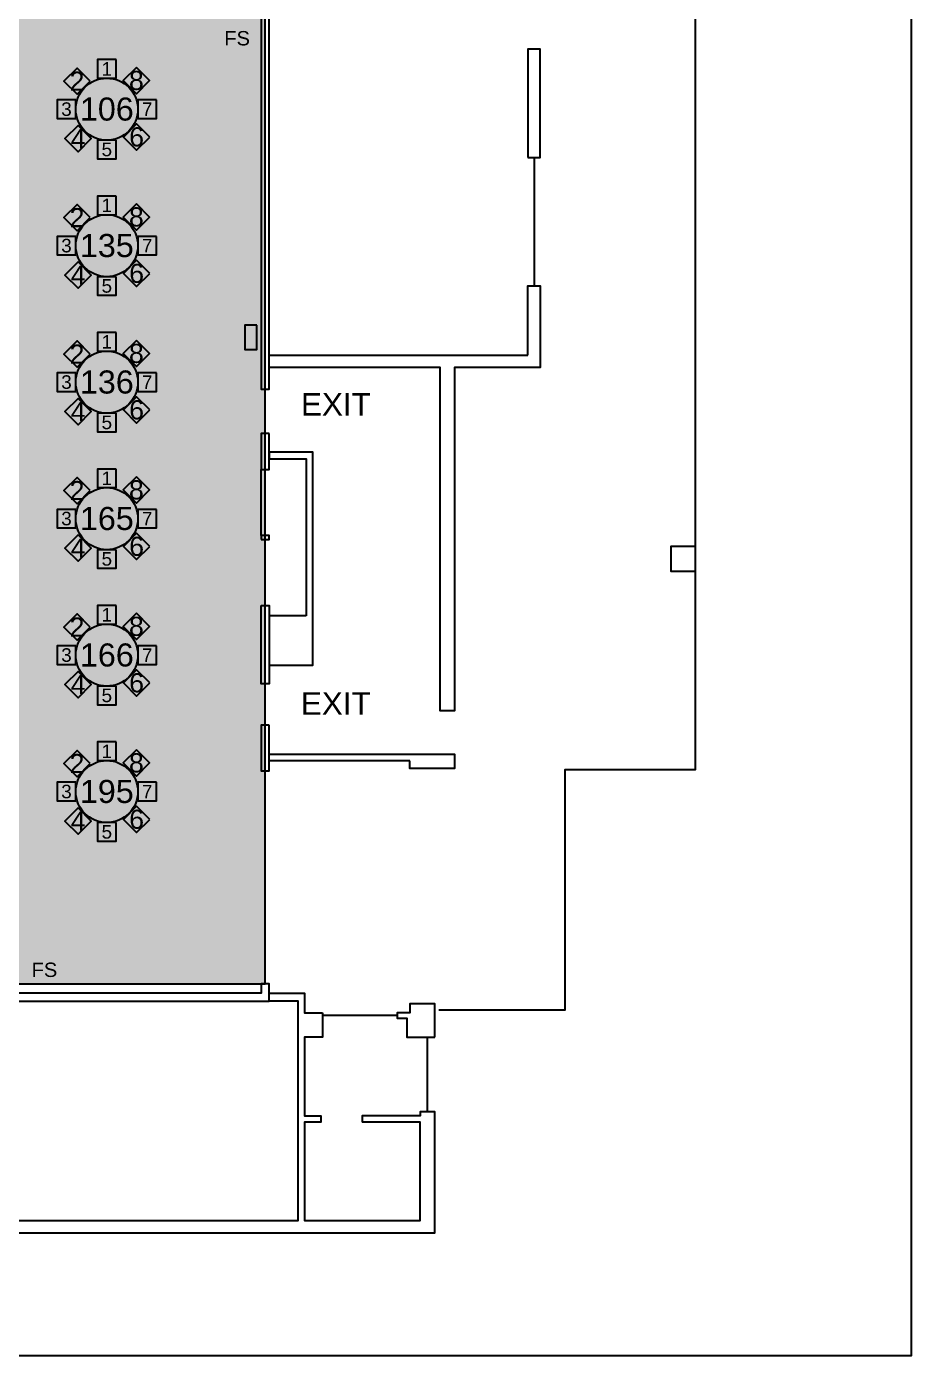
# Model space of a CAD drawing. Header units: feet. Extents: x 280 to 544, y 563 to 815.
# Drawn here: x 472.6 to 543.9, y 562.8 to 669.9 of the extents above; entities that cross this region are included whole.
import ezdxf
from ezdxf.enums import TextEntityAlignment as Align

# ---------------------------------------------------------------- set-up
doc = ezdxf.new("R2010")
doc.units = ezdxf.units.FT
doc.header["$MEASUREMENT"] = 0
for name, color, linetype in [('[labels]', 7, 'Continuous'), ('Background', 7, 'Continuous'), ('Border', 7, 'Continuous'), ('Building', 7, 'Continuous'), ('Layer 1', 7, 'Continuous')]:
    doc.layers.add(name, color=color, linetype=linetype)
doc.styles.add('Arial', font='Arial.ttf')

msp = doc.modelspace()

# ---------------------------------------------------------------- hatches: boundary and pattern name
at = {"layer": 'Background', "lineweight": 0, "true_color": 0xe6e6e6, "transparency": 33554687}
h = msp.add_hatch(color=254, dxfattribs=at)
h.dxf.hatch_style = 1
h.paths.add_polyline_path([(491.79, 760.88), (310.54, 760.88), (310.54, 592.71), (491.79, 592.71)])
at = {"layer": 'Layer 1', "lineweight": 0, "true_color": 0xd5a6bd, "transparency": 33554687}
h = msp.add_hatch(color=9, dxfattribs=at)
edge = h.paths.add_edge_path(flags=0)
edge.add_ellipse((479.04, 663.2), major_axis=(2.5, 0), ratio=1, start_angle=0.0057, end_angle=360, ccw=False)
edge.add_line((481.54, 663.2), (481.54, 663.2))
h = msp.add_hatch(color=9, dxfattribs=at)
edge = h.paths.add_edge_path(flags=0)
edge.add_ellipse((479.04, 652.2), major_axis=(2.5, 0), ratio=1, start_angle=0.0057, end_angle=360, ccw=False)
edge.add_line((481.54, 652.2), (481.54, 652.2))
h = msp.add_hatch(color=9, dxfattribs=at)
edge = h.paths.add_edge_path(flags=0)
edge.add_ellipse((479.04, 641.2), major_axis=(2.5, 0), ratio=1, start_angle=0.0057, end_angle=360, ccw=False)
edge.add_line((481.54, 641.2), (481.54, 641.2))
h = msp.add_hatch(color=9, dxfattribs=at)
edge = h.paths.add_edge_path(flags=0)
edge.add_ellipse((479.04, 630.2), major_axis=(2.5, 0), ratio=1, start_angle=0.0057, end_angle=360, ccw=False)
edge.add_line((481.54, 630.2), (481.54, 630.2))
h = msp.add_hatch(color=9, dxfattribs=at)
edge = h.paths.add_edge_path(flags=0)
edge.add_ellipse((479.04, 619.2), major_axis=(2.5, 0), ratio=1, start_angle=0.0057, end_angle=360, ccw=False)
edge.add_line((481.54, 619.2), (481.54, 619.2))
h = msp.add_hatch(color=9, dxfattribs=at)
edge = h.paths.add_edge_path(flags=0)
edge.add_ellipse((479.04, 608.2), major_axis=(2.5, 0), ratio=1, start_angle=0.0057, end_angle=360, ccw=False)
edge.add_line((481.54, 608.2), (481.54, 608.2))

# ---------------------------------------------------------------- linework, layer by layer
at = {"layer": 'Background', "color": 254, "lineweight": 0, "true_color": 0xe6e6e6, "transparency": 33554687}
msp.add_lwpolyline([(491.79, 760.88), (310.54, 760.88), (310.54, 592.71), (491.79, 592.71)], close=True, dxfattribs=at)
at = {"layer": 'Background', "color": 254, "lineweight": 25, "true_color": 0xe6e6e6}
msp.add_lwpolyline([(491.79, 760.88), (310.54, 760.88), (310.54, 592.71), (491.79, 592.71)], close=True, dxfattribs=at)
at = {"layer": 'Border', "color": 18, "lineweight": 25, "true_color": 0x000000}
msp.add_lwpolyline([(279.85, 562.76), (543.85, 562.76), (543.85, 814.76), (279.85, 814.76)], close=True, dxfattribs=at)
at = {"layer": 'Building', "color": 18, "lineweight": 25, "true_color": 0x000000}
for points in [[(505.79, 590.6), (515.96, 590.6), (515.96, 609.97), (526.46, 609.97), (526.46, 715.96), (526.46, 717.96), (524.46, 717.96), (524.46, 715.96), (526.46, 715.96), (526.46, 736.96)], [(492.92, 690.68), (492.92, 688.94), (492.92, 687.88), (491.46, 687.88), (491.46, 640.63), (492.12, 640.63), (492.12, 671.64), (513.29, 671.64), (513.29, 671.13), (513.96, 671.13), (513.96, 673.96)], [(513.46, 659.3), (513.46, 648.96)], [(491.46, 628.84), (491.46, 634.17)], [(503.46, 610.67), (492.12, 610.67), (492.12, 611.21), (507.05, 611.21), (507.05, 610.05), (505.88, 610.05), (503.45, 610.05), (503.45, 610.67)], [(491.79, 592.71), (491.79, 609.88)], [(345.75, 591.96), (388.11, 591.96), (388.11, 591.3), (347.75, 591.3), (347.75, 590.3), (347.25, 590.3), (347.25, 580.67), (307.69, 580.67), (307.69, 580.17), (393.34, 580.17), (393.34, 572.64), (505.45, 572.64), (505.45, 582.4), (504.29, 582.4), (504.29, 582.06), (499.61, 582.06), (499.61, 581.56)], [(434.46, 579.5), (434.46, 573.64), (442.46, 573.64), (442.46, 579.5), (442.12, 579.5), (442.12, 580), (442.96, 580), (442.96, 573.64), (464.46, 573.64), (464.46, 579.95), (466.46, 579.95), (466.46, 573.64), (494.46, 573.64), (494.46, 591.3), (492.12, 591.3), (492.12, 591.96), (494.96, 591.96), (494.96, 590.38), (496.42, 590.38)], [(496.42, 590.38), (496.42, 588.4), (494.96, 588.4), (494.96, 582.06), (496.27, 582.06), (496.27, 581.56), (494.96, 581.56), (494.96, 573.64), (504.29, 573.64), (504.29, 581.56), (499.61, 581.56)], [(502.42, 590.16), (496.42, 590.16)], [(505.45, 588.4), (505.45, 591.1), (503.45, 591.1), (503.45, 590.38), (502.42, 590.38), (502.42, 589.94), (503.2, 589.94), (503.2, 588.4), (505.45, 588.4)], [(504.87, 582.4), (504.87, 588.4)]]:
    msp.add_lwpolyline(points, dxfattribs=at)
for points in [[(512.96, 659.3), (513.96, 659.3), (513.96, 668.03), (512.96, 668.03)], [(512.96, 643.38), (512.96, 648.96), (513.96, 648.96), (513.96, 642.38), (507.05, 642.38), (507.05, 614.71), (505.88, 614.71), (505.88, 642.38), (492.12, 642.38), (492.12, 643.38), (506.88, 643.38)], [(491.12, 645.8), (490.16, 645.8), (490.16, 643.84), (491.12, 643.84)], [(492.12, 637.05), (491.46, 637.05), (491.46, 634.17), (492.12, 634.17)], [(495.09, 622.36), (492.12, 622.36), (492.12, 618.38), (495.63, 618.38), (495.63, 635.55), (492.12, 635.55), (492.12, 635.01), (495.09, 635.01)], [(491.46, 628.53), (492.12, 628.53), (492.12, 628.84), (491.46, 628.84)], [(526.46, 627.96), (524.46, 627.96), (524.46, 625.96), (526.46, 625.96)], [(491.46, 623.19), (492.12, 623.19), (492.12, 616.88), (491.46, 616.88)], [(492.12, 613.55), (491.46, 613.55), (491.46, 609.88), (492.12, 609.88)], [(453.46, 591.96), (453.46, 591.3), (492.12, 591.3), (492.12, 592.71), (491.46, 592.71), (491.46, 591.96), (466.46, 591.96), (453.46, 591.96)]]:
    msp.add_lwpolyline(points, close=True, dxfattribs=at)
at = {"layer": 'Layer 1', "color": 18, "lineweight": 25, "true_color": 0x000000}
for points in [[(477.71, 665.46), (476.64, 666.52), (475.58, 665.46), (476.64, 664.4)], [(479.79, 667.2), (478.29, 667.2), (478.29, 665.7), (479.79, 665.7)], [(481.42, 666.57), (480.35, 665.51), (481.42, 664.45), (482.48, 665.51)], [(476.54, 663.95), (475.04, 663.95), (475.04, 662.45), (476.54, 662.45)], [(483.04, 663.95), (481.54, 663.95), (481.54, 662.45), (483.04, 662.45)], [(476.73, 661.89), (475.67, 660.83), (476.73, 659.77), (477.79, 660.83)], [(482.5, 660.96), (481.44, 662.02), (480.38, 660.96), (481.44, 659.9)], [(479.79, 660.7), (478.29, 660.7), (478.29, 659.2), (479.79, 659.2)], [(477.71, 654.46), (476.64, 655.52), (475.58, 654.46), (476.64, 653.4)], [(479.79, 656.2), (478.29, 656.2), (478.29, 654.7), (479.79, 654.7)], [(481.42, 655.57), (480.35, 654.51), (481.42, 653.45), (482.48, 654.51)], [(476.54, 652.95), (475.04, 652.95), (475.04, 651.45), (476.54, 651.45)], [(483.04, 652.95), (481.54, 652.95), (481.54, 651.45), (483.04, 651.45)], [(476.73, 650.89), (475.67, 649.83), (476.73, 648.77), (477.79, 649.83)], [(482.5, 649.96), (481.44, 651.02), (480.38, 649.96), (481.44, 648.9)], [(479.79, 649.7), (478.29, 649.7), (478.29, 648.2), (479.79, 648.2)], [(479.79, 645.2), (478.29, 645.2), (478.29, 643.7), (479.79, 643.7)], [(477.71, 643.46), (476.64, 644.52), (475.58, 643.46), (476.64, 642.4)], [(481.42, 644.57), (480.35, 643.51), (481.42, 642.45), (482.48, 643.51)], [(476.54, 641.95), (475.04, 641.95), (475.04, 640.45), (476.54, 640.45)], [(483.04, 641.95), (481.54, 641.95), (481.54, 640.45), (483.04, 640.45)], [(476.73, 639.89), (475.67, 638.83), (476.73, 637.77), (477.79, 638.83)], [(482.5, 638.96), (481.44, 640.02), (480.38, 638.96), (481.44, 637.9)], [(479.79, 638.7), (478.29, 638.7), (478.29, 637.2), (479.79, 637.2)], [(479.79, 634.2), (478.29, 634.2), (478.29, 632.7), (479.79, 632.7)], [(477.71, 632.46), (476.64, 633.52), (475.58, 632.46), (476.64, 631.4)], [(481.42, 633.57), (480.35, 632.51), (481.42, 631.45), (482.48, 632.51)], [(476.54, 630.95), (475.04, 630.95), (475.04, 629.45), (476.54, 629.45)], [(483.04, 630.95), (481.54, 630.95), (481.54, 629.45), (483.04, 629.45)], [(476.73, 628.89), (475.67, 627.83), (476.73, 626.77), (477.79, 627.83)], [(482.5, 627.96), (481.44, 629.02), (480.38, 627.96), (481.44, 626.9)], [(479.79, 627.7), (478.29, 627.7), (478.29, 626.2), (479.79, 626.2)], [(477.71, 621.46), (476.64, 622.52), (475.58, 621.46), (476.64, 620.4)], [(479.79, 623.2), (478.29, 623.2), (478.29, 621.7), (479.79, 621.7)], [(481.42, 622.57), (480.35, 621.51), (481.42, 620.45), (482.48, 621.51)], [(476.54, 619.95), (475.04, 619.95), (475.04, 618.45), (476.54, 618.45)], [(483.04, 619.95), (481.54, 619.95), (481.54, 618.45), (483.04, 618.45)], [(482.5, 616.96), (481.44, 618.02), (480.38, 616.96), (481.44, 615.9)], [(476.73, 617.89), (475.67, 616.83), (476.73, 615.77), (477.79, 616.83)], [(479.79, 616.7), (478.29, 616.7), (478.29, 615.2), (479.79, 615.2)], [(479.79, 612.2), (478.29, 612.2), (478.29, 610.7), (479.79, 610.7)], [(481.42, 611.57), (480.35, 610.51), (481.42, 609.45), (482.48, 610.51)], [(477.71, 610.46), (476.64, 611.52), (475.58, 610.46), (476.64, 609.4)], [(476.54, 608.95), (475.04, 608.95), (475.04, 607.45), (476.54, 607.45)], [(483.04, 608.95), (481.54, 608.95), (481.54, 607.45), (483.04, 607.45)], [(476.73, 606.89), (475.67, 605.83), (476.73, 604.77), (477.79, 605.83)], [(482.5, 605.96), (481.44, 607.02), (480.38, 605.96), (481.44, 604.9)], [(479.79, 605.7), (478.29, 605.7), (478.29, 604.2), (479.79, 604.2)]]:
    msp.add_lwpolyline(points, close=True, dxfattribs=at)
for centre in [(479.04, 663.2), (479.04, 652.2), (479.04, 641.2), (479.04, 630.2), (479.04, 619.2), (479.04, 608.2)]:
    msp.add_ellipse(centre, major_axis=(2.5, 0), ratio=1, dxfattribs=at)

# ---------------------------------------------------------------- texts
at = {"layer": '[labels]', "color": 18, "true_color": 0x000000, "attachment_point": 5, "line_spacing_factor": 0.85, "style": 'Arial'}
for s, insert, char_height, width in [('2', (476.64, 665.46), 1.54, 2.1213), ('1', (479.04, 666.45), 1.09, 1.5), ('8', (481.42, 665.51), 1.54, 2.1213), ('106', (479.04, 663.2), 1.861, 5), ('3', (475.79, 663.2), 1.09, 1.5), ('7', (482.29, 663.2), 1.09, 1.5), ('4', (476.73, 660.83), 1.54, 2.1213), ('6', (481.44, 660.96), 1.54, 2.1213), ('5', (479.04, 659.95), 1.09, 1.5), ('1', (479.04, 655.45), 1.09, 1.5), ('2', (476.64, 654.46), 1.54, 2.1213), ('8', (481.42, 654.51), 1.54, 2.1213), ('3', (475.79, 652.2), 1.09, 1.5), ('135', (479.04, 652.2), 1.861, 5), ('7', (482.29, 652.2), 1.09, 1.5), ('4', (476.73, 649.83), 1.54, 2.1213), ('6', (481.44, 649.96), 1.54, 2.1213), ('5', (479.04, 648.95), 1.09, 1.5), ('1', (479.04, 644.45), 1.09, 1.5), ('2', (476.64, 643.46), 1.54, 2.1213), ('8', (481.42, 643.51), 1.54, 2.1213), ('3', (475.79, 641.2), 1.09, 1.5), ('136', (479.04, 641.2), 1.861, 5), ('7', (482.29, 641.2), 1.09, 1.5), ('4', (476.73, 638.83), 1.54, 2.1213), ('6', (481.44, 638.96), 1.54, 2.1213), ('5', (479.04, 637.95), 1.09, 1.5), ('2', (476.64, 632.46), 1.54, 2.1213), ('1', (479.04, 633.45), 1.09, 1.5), ('8', (481.42, 632.51), 1.54, 2.1213), ('165', (479.04, 630.2), 1.861, 5), ('3', (475.79, 630.2), 1.09, 1.5), ('7', (482.29, 630.2), 1.09, 1.5), ('6', (481.44, 627.96), 1.54, 2.1213), ('4', (476.73, 627.83), 1.54, 2.1213), ('5', (479.04, 626.95), 1.09, 1.5), ('1', (479.04, 622.45), 1.09, 1.5), ('8', (481.42, 621.51), 1.54, 2.1213), ('2', (476.64, 621.46), 1.54, 2.1213), ('166', (479.04, 619.2), 1.861, 5), ('3', (475.79, 619.2), 1.09, 1.5), ('7', (482.29, 619.2), 1.09, 1.5), ('4', (476.73, 616.83), 1.54, 2.1213), ('6', (481.44, 616.96), 1.54, 2.1213), ('5', (479.04, 615.95), 1.09, 1.5), ('1', (479.04, 611.45), 1.09, 1.5), ('2', (476.64, 610.46), 1.54, 2.1213), ('8', (481.42, 610.51), 1.54, 2.1213), ('3', (475.79, 608.2), 1.09, 1.5), ('195', (479.04, 608.2), 1.861, 5), ('7', (482.29, 608.2), 1.09, 1.5), ('4', (476.73, 605.83), 1.54, 2.1213), ('6', (481.44, 605.96), 1.54, 2.1213), ('5', (479.04, 604.95), 1.09, 1.5)]:
    msp.add_mtext(s, dxfattribs=dict(at, insert=insert, char_height=char_height, width=width))
at = {"layer": 'Building', "color": 18, "true_color": 0x000000, "style": 'Arial'}
for s, height, p in [('FS', 1.16, (488.5, 669.5)), ('EXIT', 1.812, (494.68, 640.32)), ('EXIT', 1.812, (494.67, 616.21)), ('FS', 1.16, (472.98, 594.42))]:
    msp.add_text(s, height=height, dxfattribs=at).set_placement(p, align=Align.TOP_LEFT)

doc.saveas('drawing.dxf')
